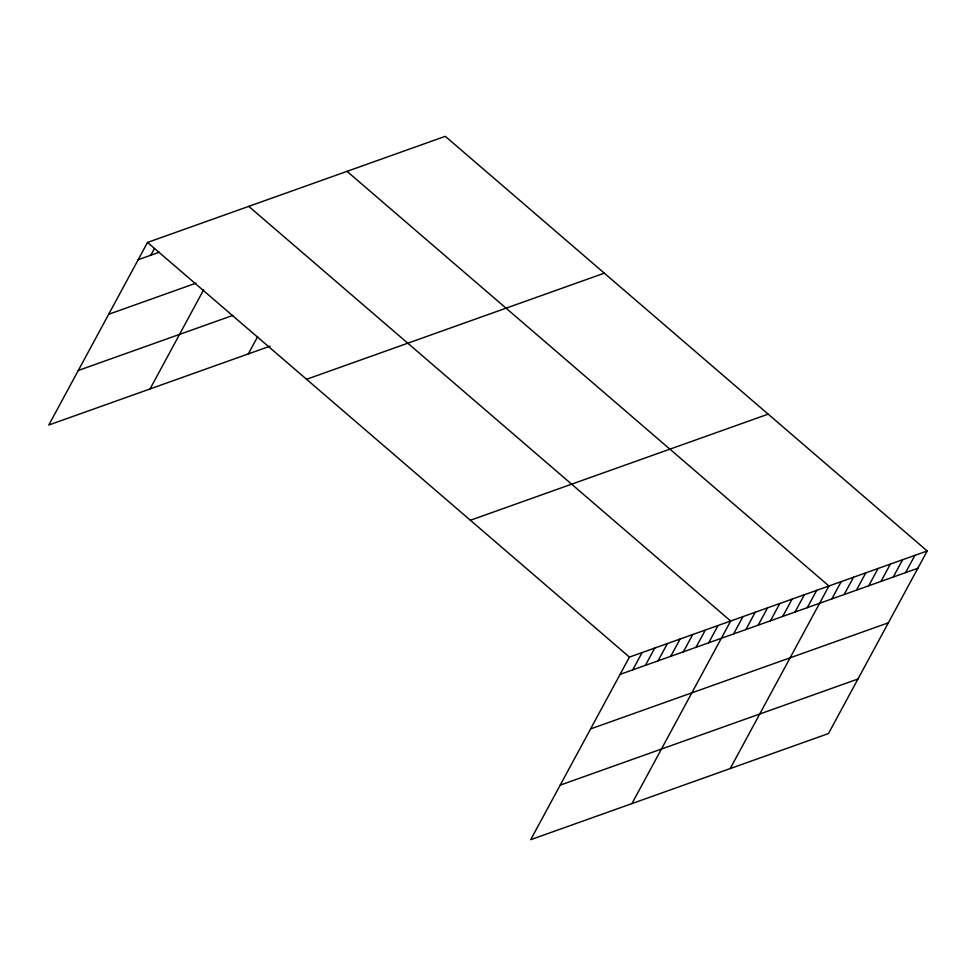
<?xml version="1.0" encoding="UTF-8"?>
<svg xmlns="http://www.w3.org/2000/svg" width="976" height="976" viewBox="0 0 976 976"><rect width="100%" height="100%" fill="white"/><g stroke="black" fill="none" stroke-linecap="round" stroke-linejoin="round"><path stroke-width="1.46" d="M927.2 550.976L629.422 657.092L530.712 839.677L828.478 733.549L927.2 550.976L445.288 136.323L147.522 242.451L48.8 425.024L270.145 346.138M150.829 255.224L154.428 248.575M150.048 388.948L203.703 289.689M248.307 353.922L257.688 336.574M632.741 669.878L642.086 652.59M645.392 665.364L654.737 648.076M658.044 660.85L667.389 643.562M670.707 656.336L680.052 639.06M683.359 651.834L692.704 634.546M696.01 647.32L705.355 630.032M708.674 642.806L718.019 625.518M631.948 803.59L730.67 621.017L248.758 206.363M733.61 633.924L742.956 616.637M745.896 629.544L755.241 612.257M758.169 625.165L767.514 607.877M770.454 620.785L779.8 603.51M782.74 616.417L792.085 599.13M795.025 612.037L804.37 594.75M807.311 607.658L816.656 590.37M730.219 768.576L828.941 585.99L347.029 171.349M831.869 598.898L841.214 581.611M844.155 594.53L853.5 577.243M856.44 590.151L865.785 572.863M868.725 585.771L878.071 568.483M880.999 581.391L890.356 564.104M893.284 577.011L902.629 559.724M905.569 572.631L914.915 555.356M138.177 259.738L159.271 252.223M108.678 314.284L195.859 283.211M78.287 370.477L232.764 315.431M306.549 379.286L604.327 273.158M470.395 520.257L768.173 414.141M620.077 674.379L917.855 568.264M590.59 728.926L888.355 622.81M560.2 785.131L857.977 679.003M147.522 242.451L629.422 657.092"/></g></svg>
